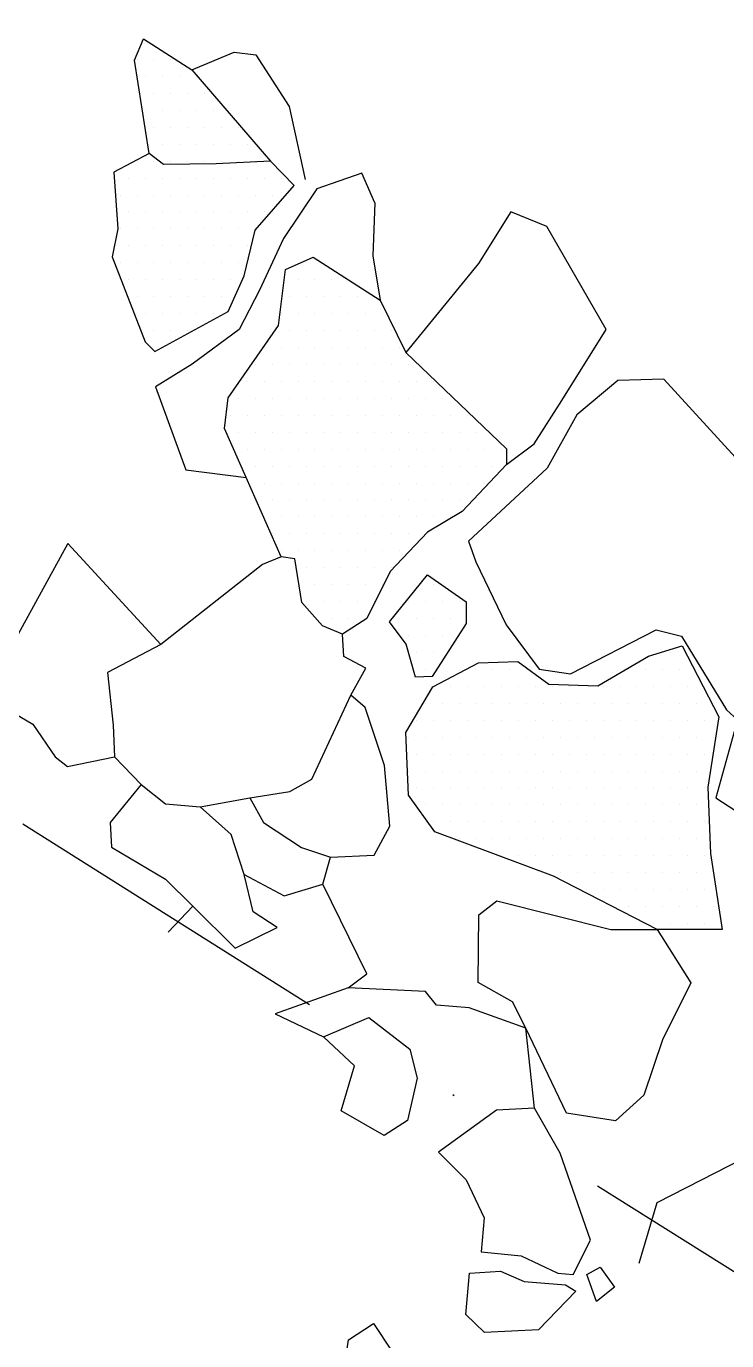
# Model space of a CAD drawing. Header units: metres. Extents: x -60 to 120, y -1911 to -1588.
# Drawn here: x -0.7 to 51, y -1842 to -1745 of the extents above; entities that cross this region are included whole.
import ezdxf

# ---------------------------------------------------------------- set-up
doc = ezdxf.new("R2010")
doc.units = ezdxf.units.M
doc.header["$LTSCALE"] = 25
doc.header["$MEASUREMENT"] = 0
doc.linetypes.add('STRICHPUNKTX2', pattern=[2, 1, -0.5, 0, -0.5])
doc.layers.get('0').update_dxf_attribs({"linetype": 'CONTINUOUS'})
for name, color, linetype in [('BEFUND', 1, 'CONTINUOUS'), ('GRABUNGSGRENZE', 3, 'STRICHPUNKTX2'), ('STEINE', 4, 'CONTINUOUS'), ('STEINESCHRAFF', 4, 'CONTINUOUS')]:
    doc.layers.add(name, color=color, linetype=linetype)

# ---------------------------------------------------------------- blocks, each defined once
blk = doc.blocks.new('*X5')
at = {"color": 0}
for p, q in [((8.125, -1746.25), (8.125, -1746.25)), ((7.5, -1747.5), (7.5, -1747.5)), ((8.75, -1747.5), (8.75, -1747.5)), ((10, -1747.5), (10, -1747.5)), ((8.125, -1748.75), (8.125, -1748.75)), ((9.375, -1748.75), (9.375, -1748.75)), ((10.625, -1748.75), (10.625, -1748.75)), ((11.875, -1748.75), (11.875, -1748.75)), ((8.75, -1750), (8.75, -1750)), ((10, -1750), (10, -1750)), ((11.25, -1750), (11.25, -1750)), ((12.5, -1750), (12.5, -1750)), ((8.125, -1751.25), (8.125, -1751.25)), ((9.375, -1751.25), (9.375, -1751.25)), ((10.625, -1751.25), (10.625, -1751.25)), ((11.875, -1751.25), (11.875, -1751.25)), ((13.125, -1751.25), (13.125, -1751.25)), ((8.75, -1752.5), (8.75, -1752.5)), ((10, -1752.5), (10, -1752.5)), ((11.25, -1752.5), (11.25, -1752.5)), ((12.5, -1752.5), (12.5, -1752.5)), ((13.75, -1752.5), (13.75, -1752.5)), ((15, -1752.5), (15, -1752.5)), ((9.375, -1753.75), (9.375, -1753.75)), ((10.625, -1753.75), (10.625, -1753.75)), ((11.875, -1753.75), (11.875, -1753.75)), ((13.125, -1753.75), (13.125, -1753.75)), ((14.375, -1753.75), (14.375, -1753.75)), ((15.625, -1753.75), (15.625, -1753.75)), ((7.5, -1755), (7.5, -1755)), ((8.75, -1755), (8.75, -1755)), ((10, -1755), (10, -1755)), ((11.25, -1755), (11.25, -1755)), ((12.5, -1755), (12.5, -1755)), ((13.75, -1755), (13.75, -1755)), ((15, -1755), (15, -1755)), ((16.25, -1755), (16.25, -1755)), ((6.875, -1756.25), (6.875, -1756.25)), ((8.125, -1756.25), (8.125, -1756.25)), ((9.375, -1756.25), (9.375, -1756.25)), ((10.625, -1756.25), (10.625, -1756.25)), ((11.875, -1756.25), (11.875, -1756.25)), ((13.125, -1756.25), (13.125, -1756.25)), ((14.375, -1756.25), (14.375, -1756.25)), ((15.625, -1756.25), (15.625, -1756.25)), ((16.875, -1756.25), (16.875, -1756.25)), ((18.125, -1756.25), (18.125, -1756.25)), ((6.25, -1757.5), (6.25, -1757.5)), ((7.5, -1757.5), (7.5, -1757.5)), ((8.75, -1757.5), (8.75, -1757.5)), ((10, -1757.5), (10, -1757.5)), ((11.25, -1757.5), (11.25, -1757.5)), ((12.5, -1757.5), (12.5, -1757.5)), ((13.75, -1757.5), (13.75, -1757.5)), ((15, -1757.5), (15, -1757.5)), ((16.25, -1757.5), (16.25, -1757.5)), ((17.5, -1757.5), (17.5, -1757.5)), ((6.875, -1758.75), (6.875, -1758.75)), ((8.125, -1758.75), (8.125, -1758.75)), ((9.375, -1758.75), (9.375, -1758.75)), ((10.625, -1758.75), (10.625, -1758.75)), ((11.875, -1758.75), (11.875, -1758.75)), ((13.125, -1758.75), (13.125, -1758.75)), ((14.375, -1758.75), (14.375, -1758.75)), ((15.625, -1758.75), (15.625, -1758.75)), ((16.875, -1758.75), (16.875, -1758.75)), ((6.25, -1760), (6.25, -1760)), ((7.5, -1760), (7.5, -1760)), ((8.75, -1760), (8.75, -1760)), ((10, -1760), (10, -1760)), ((11.25, -1760), (11.25, -1760)), ((12.5, -1760), (12.5, -1760)), ((13.75, -1760), (13.75, -1760)), ((15, -1760), (15, -1760)), ((16.25, -1760), (16.25, -1760)), ((6.875, -1761.25), (6.875, -1761.25)), ((8.125, -1761.25), (8.125, -1761.25)), ((9.375, -1761.25), (9.375, -1761.25)), ((10.625, -1761.25), (10.625, -1761.25)), ((11.875, -1761.25), (11.875, -1761.25)), ((13.125, -1761.25), (13.125, -1761.25)), ((14.375, -1761.25), (14.375, -1761.25)), ((15.625, -1761.25), (15.625, -1761.25)), ((6.25, -1762.5), (6.25, -1762.5)), ((7.5, -1762.5), (7.5, -1762.5)), ((8.75, -1762.5), (8.75, -1762.5)), ((10, -1762.5), (10, -1762.5)), ((11.25, -1762.5), (11.25, -1762.5)), ((12.5, -1762.5), (12.5, -1762.5)), ((13.75, -1762.5), (13.75, -1762.5)), ((15, -1762.5), (15, -1762.5)), ((20, -1762.5), (20, -1762.5)), ((6.875, -1763.75), (6.875, -1763.75)), ((8.125, -1763.75), (8.125, -1763.75)), ((9.375, -1763.75), (9.375, -1763.75)), ((10.625, -1763.75), (10.625, -1763.75)), ((11.875, -1763.75), (11.875, -1763.75)), ((13.125, -1763.75), (13.125, -1763.75)), ((14.375, -1763.75), (14.375, -1763.75)), ((19.375, -1763.75), (19.375, -1763.75)), ((20.625, -1763.75), (20.625, -1763.75)), ((21.875, -1763.75), (21.875, -1763.75)), ((7.5, -1765), (7.5, -1765)), ((8.75, -1765), (8.75, -1765)), ((10, -1765), (10, -1765)), ((11.25, -1765), (11.25, -1765)), ((12.5, -1765), (12.5, -1765)), ((13.75, -1765), (13.75, -1765)), ((18.75, -1765), (18.75, -1765)), ((20, -1765), (20, -1765)), ((21.25, -1765), (21.25, -1765)), ((22.5, -1765), (22.5, -1765)), ((23.75, -1765), (23.75, -1765)), ((25, -1765), (25, -1765)), ((8.125, -1766.25), (8.125, -1766.25)), ((9.375, -1766.25), (9.375, -1766.25)), ((10.625, -1766.25), (10.625, -1766.25)), ((11.875, -1766.25), (11.875, -1766.25)), ((13.125, -1766.25), (13.125, -1766.25)), ((18.125, -1766.25), (18.125, -1766.25)), ((19.375, -1766.25), (19.375, -1766.25)), ((20.625, -1766.25), (20.625, -1766.25)), ((21.875, -1766.25), (21.875, -1766.25)), ((23.125, -1766.25), (23.125, -1766.25)), ((24.375, -1766.25), (24.375, -1766.25)), ((25.625, -1766.25), (25.625, -1766.25)), ((8.75, -1767.5), (8.75, -1767.5)), ((10, -1767.5), (10, -1767.5)), ((11.25, -1767.5), (11.25, -1767.5)), ((18.75, -1767.5), (18.75, -1767.5)), ((20, -1767.5), (20, -1767.5)), ((21.25, -1767.5), (21.25, -1767.5)), ((22.5, -1767.5), (22.5, -1767.5)), ((23.75, -1767.5), (23.75, -1767.5)), ((25, -1767.5), (25, -1767.5)), ((26.25, -1767.5), (26.25, -1767.5)), ((9.375, -1768.75), (9.375, -1768.75)), ((16.875, -1768.75), (16.875, -1768.75)), ((18.125, -1768.75), (18.125, -1768.75)), ((19.375, -1768.75), (19.375, -1768.75)), ((20.625, -1768.75), (20.625, -1768.75)), ((21.875, -1768.75), (21.875, -1768.75)), ((23.125, -1768.75), (23.125, -1768.75)), ((24.375, -1768.75), (24.375, -1768.75)), ((25.625, -1768.75), (25.625, -1768.75)), ((26.875, -1768.75), (26.875, -1768.75)), ((16.25, -1770), (16.25, -1770)), ((17.5, -1770), (17.5, -1770)), ((18.75, -1770), (18.75, -1770)), ((20, -1770), (20, -1770)), ((21.25, -1770), (21.25, -1770)), ((22.5, -1770), (22.5, -1770)), ((23.75, -1770), (23.75, -1770)), ((25, -1770), (25, -1770)), ((26.25, -1770), (26.25, -1770)), ((27.5, -1770), (27.5, -1770)), ((15.625, -1771.25), (15.625, -1771.25)), ((16.875, -1771.25), (16.875, -1771.25)), ((18.125, -1771.25), (18.125, -1771.25)), ((19.375, -1771.25), (19.375, -1771.25)), ((20.625, -1771.25), (20.625, -1771.25)), ((21.875, -1771.25), (21.875, -1771.25)), ((23.125, -1771.25), (23.125, -1771.25)), ((24.375, -1771.25), (24.375, -1771.25)), ((25.625, -1771.25), (25.625, -1771.25)), ((26.875, -1771.25), (26.875, -1771.25)), ((28.125, -1771.25), (28.125, -1771.25)), ((29.375, -1771.25), (29.375, -1771.25)), ((15, -1772.5), (15, -1772.5)), ((16.25, -1772.5), (16.25, -1772.5)), ((17.5, -1772.5), (17.5, -1772.5)), ((18.75, -1772.5), (18.75, -1772.5)), ((20, -1772.5), (20, -1772.5)), ((21.25, -1772.5), (21.25, -1772.5)), ((22.5, -1772.5), (22.5, -1772.5)), ((23.75, -1772.5), (23.75, -1772.5)), ((25, -1772.5), (25, -1772.5)), ((26.25, -1772.5), (26.25, -1772.5)), ((27.5, -1772.5), (27.5, -1772.5)), ((28.75, -1772.5), (28.75, -1772.5)), ((30, -1772.5), (30, -1772.5)), ((14.375, -1773.75), (14.375, -1773.75)), ((15.625, -1773.75), (15.625, -1773.75)), ((16.875, -1773.75), (16.875, -1773.75)), ((18.125, -1773.75), (18.125, -1773.75)), ((19.375, -1773.75), (19.375, -1773.75)), ((20.625, -1773.75), (20.625, -1773.75)), ((21.875, -1773.75), (21.875, -1773.75)), ((23.125, -1773.75), (23.125, -1773.75)), ((24.375, -1773.75), (24.375, -1773.75)), ((25.625, -1773.75), (25.625, -1773.75)), ((26.875, -1773.75), (26.875, -1773.75)), ((28.125, -1773.75), (28.125, -1773.75)), ((29.375, -1773.75), (29.375, -1773.75)), ((30.625, -1773.75), (30.625, -1773.75)), ((31.875, -1773.75), (31.875, -1773.75)), ((15, -1775), (15, -1775)), ((16.25, -1775), (16.25, -1775)), ((17.5, -1775), (17.5, -1775)), ((18.75, -1775), (18.75, -1775)), ((20, -1775), (20, -1775)), ((21.25, -1775), (21.25, -1775)), ((22.5, -1775), (22.5, -1775)), ((23.75, -1775), (23.75, -1775)), ((25, -1775), (25, -1775)), ((26.25, -1775), (26.25, -1775)), ((27.5, -1775), (27.5, -1775)), ((28.75, -1775), (28.75, -1775)), ((30, -1775), (30, -1775)), ((31.25, -1775), (31.25, -1775)), ((32.5, -1775), (32.5, -1775)), ((15.625, -1776.25), (15.625, -1776.25)), ((16.875, -1776.25), (16.875, -1776.25)), ((18.125, -1776.25), (18.125, -1776.25)), ((19.375, -1776.25), (19.375, -1776.25)), ((20.625, -1776.25), (20.625, -1776.25)), ((21.875, -1776.25), (21.875, -1776.25)), ((23.125, -1776.25), (23.125, -1776.25)), ((24.375, -1776.25), (24.375, -1776.25)), ((25.625, -1776.25), (25.625, -1776.25)), ((26.875, -1776.25), (26.875, -1776.25)), ((28.125, -1776.25), (28.125, -1776.25)), ((29.375, -1776.25), (29.375, -1776.25)), ((30.625, -1776.25), (30.625, -1776.25)), ((31.875, -1776.25), (31.875, -1776.25)), ((33.125, -1776.25), (33.125, -1776.25)), ((34.375, -1776.25), (34.375, -1776.25)), ((16.25, -1777.5), (16.25, -1777.5)), ((17.5, -1777.5), (17.5, -1777.5)), ((18.75, -1777.5), (18.75, -1777.5)), ((20, -1777.5), (20, -1777.5)), ((21.25, -1777.5), (21.25, -1777.5)), ((22.5, -1777.5), (22.5, -1777.5)), ((23.75, -1777.5), (23.75, -1777.5)), ((25, -1777.5), (25, -1777.5)), ((26.25, -1777.5), (26.25, -1777.5)), ((27.5, -1777.5), (27.5, -1777.5)), ((28.75, -1777.5), (28.75, -1777.5)), ((30, -1777.5), (30, -1777.5)), ((31.25, -1777.5), (31.25, -1777.5)), ((32.5, -1777.5), (32.5, -1777.5)), ((33.75, -1777.5), (33.75, -1777.5)), ((16.875, -1778.75), (16.875, -1778.75)), ((18.125, -1778.75), (18.125, -1778.75)), ((19.375, -1778.75), (19.375, -1778.75)), ((20.625, -1778.75), (20.625, -1778.75)), ((21.875, -1778.75), (21.875, -1778.75)), ((23.125, -1778.75), (23.125, -1778.75)), ((24.375, -1778.75), (24.375, -1778.75)), ((25.625, -1778.75), (25.625, -1778.75)), ((26.875, -1778.75), (26.875, -1778.75)), ((28.125, -1778.75), (28.125, -1778.75)), ((29.375, -1778.75), (29.375, -1778.75)), ((30.625, -1778.75), (30.625, -1778.75)), ((31.875, -1778.75), (31.875, -1778.75)), ((33.125, -1778.75), (33.125, -1778.75)), ((17.5, -1780), (17.5, -1780)), ((18.75, -1780), (18.75, -1780)), ((20, -1780), (20, -1780)), ((21.25, -1780), (21.25, -1780)), ((22.5, -1780), (22.5, -1780)), ((23.75, -1780), (23.75, -1780)), ((25, -1780), (25, -1780)), ((26.25, -1780), (26.25, -1780)), ((27.5, -1780), (27.5, -1780)), ((28.75, -1780), (28.75, -1780)), ((30, -1780), (30, -1780)), ((31.25, -1780), (31.25, -1780)), ((16.875, -1781.25), (16.875, -1781.25)), ((18.125, -1781.25), (18.125, -1781.25)), ((19.375, -1781.25), (19.375, -1781.25)), ((20.625, -1781.25), (20.625, -1781.25)), ((21.875, -1781.25), (21.875, -1781.25)), ((23.125, -1781.25), (23.125, -1781.25)), ((24.375, -1781.25), (24.375, -1781.25)), ((25.625, -1781.25), (25.625, -1781.25)), ((26.875, -1781.25), (26.875, -1781.25)), ((28.125, -1781.25), (28.125, -1781.25)), ((29.375, -1781.25), (29.375, -1781.25)), ((30.625, -1781.25), (30.625, -1781.25)), ((17.5, -1782.5), (17.5, -1782.5)), ((18.75, -1782.5), (18.75, -1782.5)), ((20, -1782.5), (20, -1782.5)), ((21.25, -1782.5), (21.25, -1782.5)), ((22.5, -1782.5), (22.5, -1782.5)), ((23.75, -1782.5), (23.75, -1782.5)), ((25, -1782.5), (25, -1782.5)), ((26.25, -1782.5), (26.25, -1782.5)), ((27.5, -1782.5), (27.5, -1782.5)), ((28.75, -1782.5), (28.75, -1782.5)), ((18.125, -1783.75), (18.125, -1783.75)), ((19.375, -1783.75), (19.375, -1783.75)), ((20.625, -1783.75), (20.625, -1783.75)), ((21.875, -1783.75), (21.875, -1783.75)), ((23.125, -1783.75), (23.125, -1783.75)), ((24.375, -1783.75), (24.375, -1783.75)), ((25.625, -1783.75), (25.625, -1783.75)), ((26.875, -1783.75), (26.875, -1783.75)), ((20, -1785), (20, -1785)), ((21.25, -1785), (21.25, -1785)), ((22.5, -1785), (22.5, -1785)), ((23.75, -1785), (23.75, -1785)), ((25, -1785), (25, -1785)), ((26.25, -1785), (26.25, -1785)), ((20.625, -1786.25), (20.625, -1786.25)), ((21.875, -1786.25), (21.875, -1786.25)), ((23.125, -1786.25), (23.125, -1786.25)), ((24.375, -1786.25), (24.375, -1786.25)), ((25.625, -1786.25), (25.625, -1786.25)), ((29.375, -1786.25), (29.375, -1786.25)), ((20, -1787.5), (20, -1787.5)), ((21.25, -1787.5), (21.25, -1787.5)), ((22.5, -1787.5), (22.5, -1787.5)), ((23.75, -1787.5), (23.75, -1787.5)), ((25, -1787.5), (25, -1787.5)), ((27.5, -1787.5), (27.5, -1787.5)), ((28.75, -1787.5), (28.75, -1787.5)), ((30, -1787.5), (30, -1787.5)), ((31.25, -1787.5), (31.25, -1787.5)), ((21.875, -1788.75), (21.875, -1788.75)), ((23.125, -1788.75), (23.125, -1788.75)), ((24.375, -1788.75), (24.375, -1788.75)), ((26.875, -1788.75), (26.875, -1788.75)), ((28.125, -1788.75), (28.125, -1788.75)), ((29.375, -1788.75), (29.375, -1788.75)), ((30.625, -1788.75), (30.625, -1788.75)), ((27.5, -1790), (27.5, -1790)), ((28.75, -1790), (28.75, -1790)), ((30, -1790), (30, -1790)), ((28.125, -1791.25), (28.125, -1791.25)), ((29.375, -1791.25), (29.375, -1791.25)), ((46.875, -1791.25), (46.875, -1791.25)), ((28.75, -1792.5), (28.75, -1792.5)), ((32.5, -1792.5), (32.5, -1792.5)), ((33.75, -1792.5), (33.75, -1792.5)), ((35, -1792.5), (35, -1792.5)), ((36.25, -1792.5), (36.25, -1792.5)), ((43.75, -1792.5), (43.75, -1792.5)), ((45, -1792.5), (45, -1792.5)), ((46.25, -1792.5), (46.25, -1792.5)), ((47.5, -1792.5), (47.5, -1792.5)), ((30.625, -1793.75), (30.625, -1793.75)), ((31.875, -1793.75), (31.875, -1793.75)), ((33.125, -1793.75), (33.125, -1793.75)), ((34.375, -1793.75), (34.375, -1793.75)), ((35.625, -1793.75), (35.625, -1793.75)), ((36.875, -1793.75), (36.875, -1793.75)), ((38.125, -1793.75), (38.125, -1793.75)), ((39.375, -1793.75), (39.375, -1793.75)), ((40.625, -1793.75), (40.625, -1793.75)), ((41.875, -1793.75), (41.875, -1793.75)), ((43.125, -1793.75), (43.125, -1793.75)), ((44.375, -1793.75), (44.375, -1793.75)), ((45.625, -1793.75), (45.625, -1793.75)), ((46.875, -1793.75), (46.875, -1793.75)), ((48.125, -1793.75), (48.125, -1793.75)), ((28.75, -1795), (28.75, -1795)), ((30, -1795), (30, -1795)), ((31.25, -1795), (31.25, -1795)), ((32.5, -1795), (32.5, -1795)), ((33.75, -1795), (33.75, -1795)), ((35, -1795), (35, -1795)), ((36.25, -1795), (36.25, -1795)), ((37.5, -1795), (37.5, -1795)), ((38.75, -1795), (38.75, -1795)), ((40, -1795), (40, -1795)), ((41.25, -1795), (41.25, -1795)), ((42.5, -1795), (42.5, -1795)), ((43.75, -1795), (43.75, -1795)), ((45, -1795), (45, -1795)), ((46.25, -1795), (46.25, -1795)), ((47.5, -1795), (47.5, -1795)), ((48.75, -1795), (48.75, -1795)), ((28.125, -1796.25), (28.125, -1796.25)), ((29.375, -1796.25), (29.375, -1796.25)), ((30.625, -1796.25), (30.625, -1796.25)), ((31.875, -1796.25), (31.875, -1796.25)), ((33.125, -1796.25), (33.125, -1796.25)), ((34.375, -1796.25), (34.375, -1796.25)), ((35.625, -1796.25), (35.625, -1796.25)), ((36.875, -1796.25), (36.875, -1796.25)), ((38.125, -1796.25), (38.125, -1796.25)), ((39.375, -1796.25), (39.375, -1796.25)), ((40.625, -1796.25), (40.625, -1796.25)), ((41.875, -1796.25), (41.875, -1796.25)), ((43.125, -1796.25), (43.125, -1796.25)), ((44.375, -1796.25), (44.375, -1796.25)), ((45.625, -1796.25), (45.625, -1796.25)), ((46.875, -1796.25), (46.875, -1796.25)), ((48.125, -1796.25), (48.125, -1796.25)), ((49.375, -1796.25), (49.375, -1796.25)), ((27.5, -1797.5), (27.5, -1797.5)), ((28.75, -1797.5), (28.75, -1797.5)), ((30, -1797.5), (30, -1797.5)), ((31.25, -1797.5), (31.25, -1797.5)), ((32.5, -1797.5), (32.5, -1797.5)), ((33.75, -1797.5), (33.75, -1797.5)), ((35, -1797.5), (35, -1797.5)), ((36.25, -1797.5), (36.25, -1797.5)), ((37.5, -1797.5), (37.5, -1797.5)), ((38.75, -1797.5), (38.75, -1797.5)), ((40, -1797.5), (40, -1797.5)), ((41.25, -1797.5), (41.25, -1797.5)), ((42.5, -1797.5), (42.5, -1797.5)), ((43.75, -1797.5), (43.75, -1797.5)), ((45, -1797.5), (45, -1797.5)), ((46.25, -1797.5), (46.25, -1797.5)), ((47.5, -1797.5), (47.5, -1797.5)), ((48.75, -1797.5), (48.75, -1797.5)), ((50, -1797.5), (50, -1797.5)), ((28.125, -1798.75), (28.125, -1798.75)), ((29.375, -1798.75), (29.375, -1798.75)), ((30.625, -1798.75), (30.625, -1798.75)), ((31.875, -1798.75), (31.875, -1798.75)), ((33.125, -1798.75), (33.125, -1798.75)), ((34.375, -1798.75), (34.375, -1798.75)), ((35.625, -1798.75), (35.625, -1798.75)), ((36.875, -1798.75), (36.875, -1798.75)), ((38.125, -1798.75), (38.125, -1798.75)), ((39.375, -1798.75), (39.375, -1798.75)), ((40.625, -1798.75), (40.625, -1798.75)), ((41.875, -1798.75), (41.875, -1798.75)), ((43.125, -1798.75), (43.125, -1798.75)), ((44.375, -1798.75), (44.375, -1798.75)), ((45.625, -1798.75), (45.625, -1798.75)), ((46.875, -1798.75), (46.875, -1798.75)), ((48.125, -1798.75), (48.125, -1798.75)), ((49.375, -1798.75), (49.375, -1798.75)), ((27.5, -1800), (27.5, -1800)), ((28.75, -1800), (28.75, -1800)), ((30, -1800), (30, -1800)), ((31.25, -1800), (31.25, -1800)), ((32.5, -1800), (32.5, -1800)), ((33.75, -1800), (33.75, -1800)), ((35, -1800), (35, -1800)), ((36.25, -1800), (36.25, -1800)), ((37.5, -1800), (37.5, -1800)), ((38.75, -1800), (38.75, -1800)), ((40, -1800), (40, -1800)), ((41.25, -1800), (41.25, -1800)), ((42.5, -1800), (42.5, -1800)), ((43.75, -1800), (43.75, -1800)), ((45, -1800), (45, -1800)), ((46.25, -1800), (46.25, -1800)), ((47.5, -1800), (47.5, -1800)), ((48.75, -1800), (48.75, -1800)), ((28.125, -1801.25), (28.125, -1801.25)), ((29.375, -1801.25), (29.375, -1801.25)), ((30.625, -1801.25), (30.625, -1801.25)), ((31.875, -1801.25), (31.875, -1801.25)), ((33.125, -1801.25), (33.125, -1801.25)), ((34.375, -1801.25), (34.375, -1801.25)), ((35.625, -1801.25), (35.625, -1801.25)), ((36.875, -1801.25), (36.875, -1801.25)), ((38.125, -1801.25), (38.125, -1801.25)), ((39.375, -1801.25), (39.375, -1801.25)), ((40.625, -1801.25), (40.625, -1801.25)), ((41.875, -1801.25), (41.875, -1801.25)), ((43.125, -1801.25), (43.125, -1801.25)), ((44.375, -1801.25), (44.375, -1801.25)), ((45.625, -1801.25), (45.625, -1801.25)), ((46.875, -1801.25), (46.875, -1801.25)), ((48.125, -1801.25), (48.125, -1801.25)), ((49.375, -1801.25), (49.375, -1801.25)), ((28.75, -1802.5), (28.75, -1802.5)), ((30, -1802.5), (30, -1802.5)), ((31.25, -1802.5), (31.25, -1802.5)), ((32.5, -1802.5), (32.5, -1802.5)), ((33.75, -1802.5), (33.75, -1802.5)), ((35, -1802.5), (35, -1802.5)), ((36.25, -1802.5), (36.25, -1802.5)), ((37.5, -1802.5), (37.5, -1802.5)), ((38.75, -1802.5), (38.75, -1802.5)), ((40, -1802.5), (40, -1802.5)), ((41.25, -1802.5), (41.25, -1802.5)), ((42.5, -1802.5), (42.5, -1802.5)), ((43.75, -1802.5), (43.75, -1802.5)), ((45, -1802.5), (45, -1802.5)), ((46.25, -1802.5), (46.25, -1802.5)), ((47.5, -1802.5), (47.5, -1802.5)), ((48.75, -1802.5), (48.75, -1802.5)), ((29.375, -1803.75), (29.375, -1803.75)), ((30.625, -1803.75), (30.625, -1803.75)), ((31.875, -1803.75), (31.875, -1803.75)), ((33.125, -1803.75), (33.125, -1803.75)), ((34.375, -1803.75), (34.375, -1803.75)), ((35.625, -1803.75), (35.625, -1803.75)), ((36.875, -1803.75), (36.875, -1803.75)), ((38.125, -1803.75), (38.125, -1803.75)), ((39.375, -1803.75), (39.375, -1803.75)), ((40.625, -1803.75), (40.625, -1803.75)), ((41.875, -1803.75), (41.875, -1803.75)), ((43.125, -1803.75), (43.125, -1803.75)), ((44.375, -1803.75), (44.375, -1803.75)), ((45.625, -1803.75), (45.625, -1803.75)), ((46.875, -1803.75), (46.875, -1803.75)), ((48.125, -1803.75), (48.125, -1803.75)), ((49.375, -1803.75), (49.375, -1803.75)), ((31.25, -1805), (31.25, -1805)), ((32.5, -1805), (32.5, -1805)), ((33.75, -1805), (33.75, -1805)), ((35, -1805), (35, -1805)), ((36.25, -1805), (36.25, -1805)), ((37.5, -1805), (37.5, -1805)), ((38.75, -1805), (38.75, -1805)), ((40, -1805), (40, -1805)), ((41.25, -1805), (41.25, -1805)), ((42.5, -1805), (42.5, -1805)), ((43.75, -1805), (43.75, -1805)), ((45, -1805), (45, -1805)), ((46.25, -1805), (46.25, -1805)), ((47.5, -1805), (47.5, -1805)), ((48.75, -1805), (48.75, -1805)), ((34.375, -1806.25), (34.375, -1806.25)), ((35.625, -1806.25), (35.625, -1806.25)), ((36.875, -1806.25), (36.875, -1806.25)), ((38.125, -1806.25), (38.125, -1806.25)), ((39.375, -1806.25), (39.375, -1806.25)), ((40.625, -1806.25), (40.625, -1806.25)), ((41.875, -1806.25), (41.875, -1806.25)), ((43.125, -1806.25), (43.125, -1806.25)), ((44.375, -1806.25), (44.375, -1806.25)), ((45.625, -1806.25), (45.625, -1806.25)), ((46.875, -1806.25), (46.875, -1806.25)), ((48.125, -1806.25), (48.125, -1806.25)), ((49.375, -1806.25), (49.375, -1806.25)), ((38.75, -1807.5), (38.75, -1807.5)), ((40, -1807.5), (40, -1807.5)), ((41.25, -1807.5), (41.25, -1807.5)), ((42.5, -1807.5), (42.5, -1807.5)), ((43.75, -1807.5), (43.75, -1807.5)), ((45, -1807.5), (45, -1807.5)), ((46.25, -1807.5), (46.25, -1807.5)), ((47.5, -1807.5), (47.5, -1807.5)), ((48.75, -1807.5), (48.75, -1807.5)), ((50, -1807.5), (50, -1807.5)), ((40.625, -1808.75), (40.625, -1808.75)), ((41.875, -1808.75), (41.875, -1808.75)), ((43.125, -1808.75), (43.125, -1808.75)), ((44.375, -1808.75), (44.375, -1808.75)), ((45.625, -1808.75), (45.625, -1808.75)), ((46.875, -1808.75), (46.875, -1808.75)), ((48.125, -1808.75), (48.125, -1808.75)), ((49.375, -1808.75), (49.375, -1808.75)), ((43.75, -1810), (43.75, -1810)), ((45, -1810), (45, -1810)), ((46.25, -1810), (46.25, -1810)), ((47.5, -1810), (47.5, -1810)), ((48.75, -1810), (48.75, -1810)), ((50, -1810), (50, -1810)), ((45.625, -1811.25), (45.625, -1811.25)), ((46.875, -1811.25), (46.875, -1811.25)), ((48.125, -1811.25), (48.125, -1811.25)), ((49.375, -1811.25), (49.375, -1811.25))]:
    blk.add_line(p, q, dxfattribs=at)

msp = doc.modelspace()

# ---------------------------------------------------------------- linework, layer by layer
at = {"layer": 'BEFUND'}
msp.add_lwpolyline([(11.551, -1748.271), (14.665, -1746.957), (16.265, -1747.157), (18.719, -1750.958), (19.893, -1756.358)], dxfattribs=at)
at = {"layer": 'GRABUNGSGRENZE', "flags": 128}
msp.add_lwpolyline([(117.861, -1800.114), (90.529, -1861.521), (-50.329, -1772.801), (-60.35, -1760.612), (25.588, -1644.46), (57.348, -1587.542), (108.317, -1610.277)], dxfattribs=at)
at = {"layer": 'STEINE'}
for points in [[(9.453, -1755.248), (8.384, -1754.431), (7.323, -1747.552), (7.987, -1745.974), (11.551, -1748.271), (17.35, -1755.003), (13.325, -1755.202), (9.453, -1755.248)], [(8.384, -1754.431), (5.784, -1755.804), (6.085, -1759.982), (5.675, -1762.07), (8.112, -1768.339), (8.824, -1769.053), (14.228, -1766.105), (15.404, -1763.458), (16.223, -1760.096), (19.08, -1756.788), (17.35, -1755.003)], [(25.039, -1758.069), (24.074, -1755.877), (20.761, -1757.045), (18.311, -1760.71), (16.523, -1764.529), (15.042, -1767.431), (11.574, -1769.974), (8.872, -1771.652), (11.106, -1777.768), (15.538, -1778.334)], [(25.039, -1758.069), (24.881, -1761.992), (25.438, -1765.253)], [(34.746, -1777.39), (36.785, -1775.864), (38.827, -1772.657), (42.094, -1767.414), (37.722, -1759.817), (35.075, -1758.744), (32.675, -1762.562), (27.318, -1769.127)], [(18.129, -1784.196), (15.538, -1778.334), (13.963, -1774.715), (14.221, -1772.474), (17.946, -1767.129), (18.461, -1763.003), (20.5, -1762.088), (25.438, -1765.253), (27.318, -1769.127), (34.747, -1776.218), (34.746, -1777.39), (31.481, -1780.85), (28.932, -1782.375), (26.177, -1785.276), (24.44, -1788.738), (22.656, -1789.908)], [(53.492, -1778.891), (46.369, -1771.087), (42.956, -1771.185), (39.947, -1773.728), (37.751, -1777.648), (31.937, -1783.041), (32.495, -1784.571), (34.731, -1789.209), (37.172, -1792.473), (39.464, -1792.833), (45.786, -1789.58), (47.67, -1790.041), (50.975, -1795.496), (51.789, -1796.21)], [(9.256, -1790.655), (2.388, -1783.208), (-1.544, -1790.387), (-2.518, -1795.175), (-0.176, -1796.553), (1.451, -1798.95), (2.367, -1799.664), (5.832, -1798.955)], [(19.653, -1787.56), (19.147, -1784.35), (18.129, -1784.196), (16.752, -1784.755), (9.256, -1790.655), (5.331, -1792.739), (5.733, -1796.611), (5.832, -1798.955), (7.817, -1800.995), (9.598, -1802.424), (12.145, -1802.631), (15.814, -1801.973), (18.769, -1801.518), (20.401, -1800.603), (23.262, -1794.392), (24.385, -1792.406), (22.756, -1791.538), (22.656, -1789.908), (21.179, -1789.294), (19.653, -1787.56), (19.147, -1784.35)], [(26.121, -1788.995), (28.928, -1785.534), (31.778, -1787.525), (31.776, -1789.104), (29.275, -1793.024), (28.052, -1793.073), (27.342, -1790.627), (26.121, -1788.995)], [(50.649, -1811.697), (45.86, -1811.691), (38.223, -1807.758), (29.464, -1804.487), (27.532, -1801.784), (27.334, -1797.148), (29.325, -1793.788), (32.69, -1792.009), (35.594, -1791.911), (37.884, -1793.595), (41.501, -1793.701), (45.223, -1791.515), (47.72, -1790.754), (50.414, -1796.005), (49.592, -1801.2), (49.79, -1806.091), (50.649, -1811.697)], [(53.528, -1791.067), (51.789, -1796.21), (50.203, -1801.965), (53.715, -1804.262), (57.686, -1806.152), (60.024, -1810.791), (61.911, -1809.163), (64.059, -1802.441), (65.797, -1798.062), (65.039, -1793.425), (65.957, -1792.254), (65.602, -1790.725)], [(15.814, -1801.973), (16.831, -1803.809), (19.63, -1805.646), (21.769, -1806.362), (24.979, -1806.213), (26.153, -1804.075), (25.751, -1799.591), (24.33, -1795.31), (23.262, -1794.392)], [(7.817, -1800.995), (5.521, -1803.795), (5.62, -1805.629), (9.591, -1807.977), (11.626, -1809.967), (14.73, -1813.078), (17.84, -1811.554), (16.058, -1810.38), (15.399, -1807.628), (14.435, -1804.672), (12.145, -1802.631)], [(15.399, -1807.628), (18.352, -1809.211), (21.206, -1808.348), (21.769, -1806.362)], [(23.082, -1815.993), (24.459, -1814.975), (21.206, -1808.348)], [(36.171, -1818.964), (35.206, -1817.027), (32.66, -1815.597), (32.717, -1810.604), (34.043, -1809.587), (42.447, -1811.686), (45.86, -1811.691), (48.352, -1815.617), (46.257, -1819.842), (44.877, -1823.916), (42.786, -1825.799), (39.169, -1825.234), (36.171, -1818.964)], [(9.79, -1811.9), (11.626, -1809.967)], [(36.826, -1824.874), (36.171, -1818.964), (31.995, -1817.481), (29.601, -1817.274), (28.787, -1816.254), (23.082, -1815.993), (17.679, -1817.922), (21.243, -1819.607)], [(21.243, -1819.607), (24.607, -1818.185), (27.61, -1820.532), (28.168, -1822.673), (27.451, -1825.78), (25.717, -1826.898), (22.561, -1825.06), (23.533, -1821.75), (21.243, -1819.607)], [(32.89, -1835.466), (35.845, -1835.776), (38.543, -1837.053), (39.664, -1837.156), (40.941, -1834.61), (38.707, -1828.188), (36.826, -1824.874), (34.024, -1825.024), (29.741, -1828.126), (31.776, -1830.166), (33.097, -1832.97), (32.89, -1835.466)], [(58.096, -1845.636), (57.848, -1840.286), (58.775, -1832.34), (55.518, -1829.432), (53.38, -1828.003), (45.835, -1831.865), (44.505, -1836.347)], [(41.393, -1839.145), (40.683, -1837.157), (41.651, -1836.598), (42.719, -1838.077), (41.393, -1839.145)], [(32.022, -1837.044), (34.315, -1836.894), (36.046, -1837.661), (39.102, -1837.919), (39.866, -1838.379), (37.111, -1841.228), (33.137, -1841.427), (31.763, -1840.101), (32.022, -1837.044)], [(22.176, -1848.138), (23.1, -1841.975), (24.936, -1840.755), (28.953, -1846.822), (28.341, -1847.229), (25.335, -1847.225), (22.176, -1848.138)]]:
    msp.add_lwpolyline(points, dxfattribs=at)

# ---------------------------------------------------------------- block references
at = {"layer": 'STEINESCHRAFF'}
msp.add_blockref('*X5', (0, 0), dxfattribs=at)

doc.saveas('drawing.dxf')
